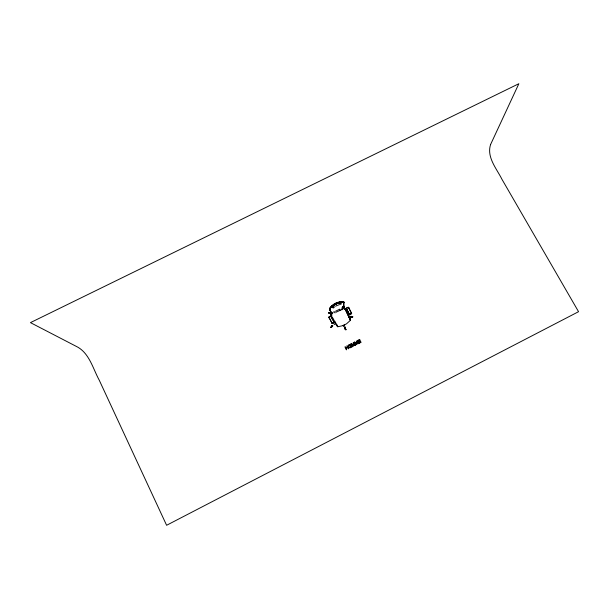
<?xml version="1.0" encoding="UTF-8"?>
<svg xmlns="http://www.w3.org/2000/svg" width="609" height="609" viewBox="0 0 609 609"><rect width="100%" height="100%" fill="white"/><g stroke="black" fill="none" stroke-linecap="round" stroke-linejoin="round"><path stroke-width="0.91" d="M344.656 307.964L343.59 305.802L343.811 301.957L343.598 305.832L344.656 307.964L343.248 308.23M340.309 302.658C340.401 304.477 340.926 302.079 339.266 302.726A5.253 4.491 -33.2 0 0 337.675 303.061L336.884 303.351A6.737 6.296 -41.2 0 0 335.392 304.104L334.684 304.576A5.253 4.469 -38.1 0 0 333.428 305.672L332.765 307.073M333.724 305.84L333.58 304.873L337.896 302.886L337.828 302.376L333.359 304.622L334.105 305.566M350.982 316.954L350.875 316.231L351.134 317.335M343.59 305.802L343.803 302.102L338.36 302.414M330.2 313.589C330.52 311.915 330.139 314.952 330.641 312.889M331.448 327.322C329.888 327.764 331.768 326.18 331.859 325.64C333.016 324.574 332.788 327.193 331.836 325.982C333.633 324.605 331.174 327.018 332.636 326.15M349.026 344.785L348.751 344.983A1.408 1.385 8.4 0 0 348.363 345.432A1.454 1.431 8.4 0 0 348.211 346.323A2.185 2.154 8.7 0 0 348.675 347.336L349.733 347.899L350.731 347.594A1.583 1.568 8.5 0 0 351.149 347.199A1.317 1.302 8.7 0 0 351.363 346.643L351.378 346.414M346.414 349.772L344.945 346.924L345.326 346.734L345.927 347.914L347.404 347.138L346.803 345.981L347.176 345.79L348.652 348.63L348.272 348.82C347.366 345.813 345.775 348.995 346.422 349.741M353.167 345.265L353.517 345.638C352.489 342.03 353.585 341.23 355.07 345.364L354.704 345.547L353.471 343.164L353.54 346.14L351.469 344.138L352.718 346.559L352.36 346.742L350.883 343.902L351.454 343.613L353.167 345.288M345.006 329.066C345.158 328.137 345.151 327.048 345.318 328.571M352.36 346.742L350.883 343.902M342.075 309.791L342.212 308.847M354.187 342.243L355.671 345.037C357.133 344.291 351.705 339.624 356.851 344.458L356.783 341.482L358.016 343.864C359.028 343.765 357.285 339.959 356.394 341.124L356.828 343.956L354.758 341.931L354.187 342.243L355.671 345.037M332.72 325.967C331.897 324.521 332.514 325.868 332.72 325.731M350.959 346.506L350.571 347.282M359.744 339.814L358.062 340.697L358.511 341.558L360.262 341.063L358.693 341.862L359.188 342.844L360.939 341.931L361.107 342.288L358.99 343.369L357.513 340.553L359.569 339.487L359.736 339.845L359.569 339.487M358.511 341.558L360.086 340.728L360.254 341.086L358.693 341.862M358.99 343.369L357.513 340.53M348.652 345.729L348.698 346.498M344.595 328.281C346.247 327.018 344.222 329.157 344.884 327.421C343.857 328.335 346.452 328.304 344.542 328.213M334.151 321.818L337.576 326.82L342.996 325.617L346.491 323.851L350.479 320.265L348.318 314.655M334.25 322.207C324.597 307.918 339.426 323.067 332.088 323.295L328.86 317.251A2.375 2.299 -7.9 0 1 331.189 316.079L329.256 316.863L329.035 317.944M330.2 313.498C330.695 311.816 330.786 314.647 330.893 313.399C328.906 313.901 331.25 312.615 330.717 313.041M348.965 307.88L348.554 307.317L351.621 313.422L350.015 314.48L349.01 314L346.232 308.489A2.367 2.291 -3.2 0 1 348.554 307.317L346.262 308.557L349.467 314.51M342.319 307.933L341.946 308.047M331.197 316.299L331.981 315.767M340.781 303.274L340.842 304.234L340.637 302.879L339.129 302.939A7.392 6.493 -33.1 0 0 337.546 303.419L337.051 303.625A11.799 11.746 85.3 0 0 335.551 304.378L335.095 304.652A7.392 6.455 -40.3 0 0 333.747 305.649L332.742 306.86L333.153 307.865M332.72 305.261L329.583 309.273L331.471 313.201L330.824 314.526L331.517 313.186M348.652 345.752L348.858 345.364M331.243 314.617C332.59 313.513 329.911 310.75 329.728 309.296C332.24 304.614 338.459 301.47 343.72 302.247M341.824 301.63L343.796 301.973C338.33 300.998 331.836 304.097 329.461 309.197C329.72 309.288 331.456 305.764 332.666 305.436L330.39 307.682L329.469 309.471M330.352 307.4L329.431 309.212M330.824 314.526C332.849 314.069 329.553 310.461 329.484 309.205C332.042 304.325 338.338 301.151 343.781 302.003C342.319 303.244 345.805 310.126 343.872 306.944M330.489 307.629L329.598 309.265L331.494 313.224M333.169 306.822L333.504 306.236A2.603 2.375 -14.8 0 1 334.653 305.162M332.834 306.487L333.679 305.551A7.62 5.968 -37.2 0 1 335.011 304.538L335.468 304.249A8.26 7.947 -46.4 0 1 336.96 303.495L337.462 303.297A7.62 6.021 -30.1 0 1 339.046 302.848L340.484 303.076M345.303 328.266L345.988 329.789L345.364 328.38M333.016 306.654L333.892 305.459M346.262 308.557L346.666 308.078M328.906 317.327L329.302 316.84M331.958 326.158C332.681 325.648 332.316 325.655 332.179 326.599M330.306 312.965L329.987 313.346L330.398 312.95M332.879 306.814L333.557 305.847A4.925 4.118 -38.2 0 1 334.813 304.751L335.498 304.302A7.087 6.714 -43.1 0 1 336.99 303.556L337.751 303.267A4.925 4.149 -32.1 0 1 339.342 302.939L340.362 302.879M351.621 313.422L351.515 312.691M331.06 314.815L333.047 312.554L331.273 314.64M332.072 326.721L331.57 327.216M334.151 324.65L335.43 323.455M348.858 345.387L349.482 345.006A1.012 1.005 8.4 0 1 350.327 345.212L350.563 345.47M334.257 307.256L334.684 306.898M343.819 302.239L341.946 301.851M330.999 327.063L331.989 325.495L332.681 325.625M335.521 311.252L339.297 309.364M350.578 347.259L349.749 347.518A1.089 1.073 8.6 0 1 349.14 347.229L348.835 346.78M335.589 306.266L336.039 306M330.626 316.436L331.661 315.835M332.742 305.604L335.704 303.944M333.938 304.972L336.099 303.883M336.526 305.726L339.616 304.553M335.978 312.272L343.073 308.991M344.633 309.288L346.376 308.596M344.466 309.463L347.206 309.22M352.345 316.688L352.718 316.497L350.7 316.375M350.929 317.304C349.612 316.878 351.88 317.388 351.256 316.497M349.223 344.724L349.429 344.641A1.469 1.454 8.4 0 1 350.038 344.664A1.37 1.355 8.4 0 1 350.411 344.77L350.586 344.907M350.982 317.167C351.02 315.82 354.377 316.825 351.621 317.312M339.19 302.422L340.949 302.087M350.403 320.296L345.47 309.783M348.607 316.315L349.695 316.238M347.929 307.446L348.523 307.423M330.573 316.2L331.167 316.178M346.247 310.468L345.47 309.037M342.806 307.842L343.21 307.865M330.984 314.51L331.707 314.305L331.456 313.209M330.124 313.719L329.987 313.331L330.527 313.833L328.677 313.018L328.837 312.486L330.382 313.399M350.792 317.259L350.457 317.038M332.742 306.86L333.138 307.248M334.333 321.796L334.722 321.917M338.322 303.328L337.896 302.696M350.449 320.265L345.455 309.806M345.234 327.642C345.828 327.825 343.309 327.65 345.318 327.741M332.605 325.533L332.019 325.442L331.882 326.066M348.455 307.408L351.507 313.315L349.977 314.29L349.117 313.863L346.392 308.451M331.09 316.17L334.128 322.108L332.598 323.082L331.738 322.648L329.02 317.22M331.601 322.755L332.088 323.295M333.146 308.017L332.986 307.202M333.899 311.328L335.041 312.904M340.637 302.879L340.903 304.112M350.563 345.448L350.959 346.529M342.387 306.365L342.852 307.111M342.441 306.487L343.095 307.553M337.828 302.376L338.299 303.457M336.914 324.841L337.736 326.63L334.752 321.11M345.288 329.606C346.072 330.618 344.154 326.98 345.432 329.576M345.638 329.248L345.965 329.773L345.47 329.675M343.095 325.412L343.758 326.66M351.149 345.554L351.378 346.437M348.835 346.803L348.622 346.201M344.093 324.719L344.976 326.721M339.723 309.106L340.134 310.331M337.995 303.526A2.603 2.375 -14.3 0 1 338.52 303.427M351.667 313.369A2.535 2.436 -5.1 0 1 349.452 314.488M334.295 322.153A2.535 2.451 -9.5 0 1 332.072 323.272M350.038 344.664A1.37 1.355 8.4 0 1 350.411 344.801M349.482 345.029A1.012 1.005 8.4 0 1 350.327 345.234M351.363 346.62A1.317 1.302 8.6 0 1 351.149 347.176M349.749 347.495A1.089 1.073 8.6 0 1 349.147 347.199M329.987 313.346L328.616 312.897L329.987 313.331M344.473 327.924L345.075 327.551L344.481 327.878M342.349 307.834L342.03 308.261L342.349 307.872M331.052 327.497L332.179 326.325L331.068 327.497M490.633 144.409C486.355 157.061 496.609 168.579 501.93 179.267L578.55 311.694L166.607 525.285L99.259 380.214C92.819 368.445 89.279 352.611 76.201 346.331L30.45 322.633L518.86 83.715L490.633 144.409M351.408 317.007L352.771 316.924L351.408 317.007M350.008 318.286L348.203 314.587L350.419 320.235L350.008 318.286"/></g></svg>
